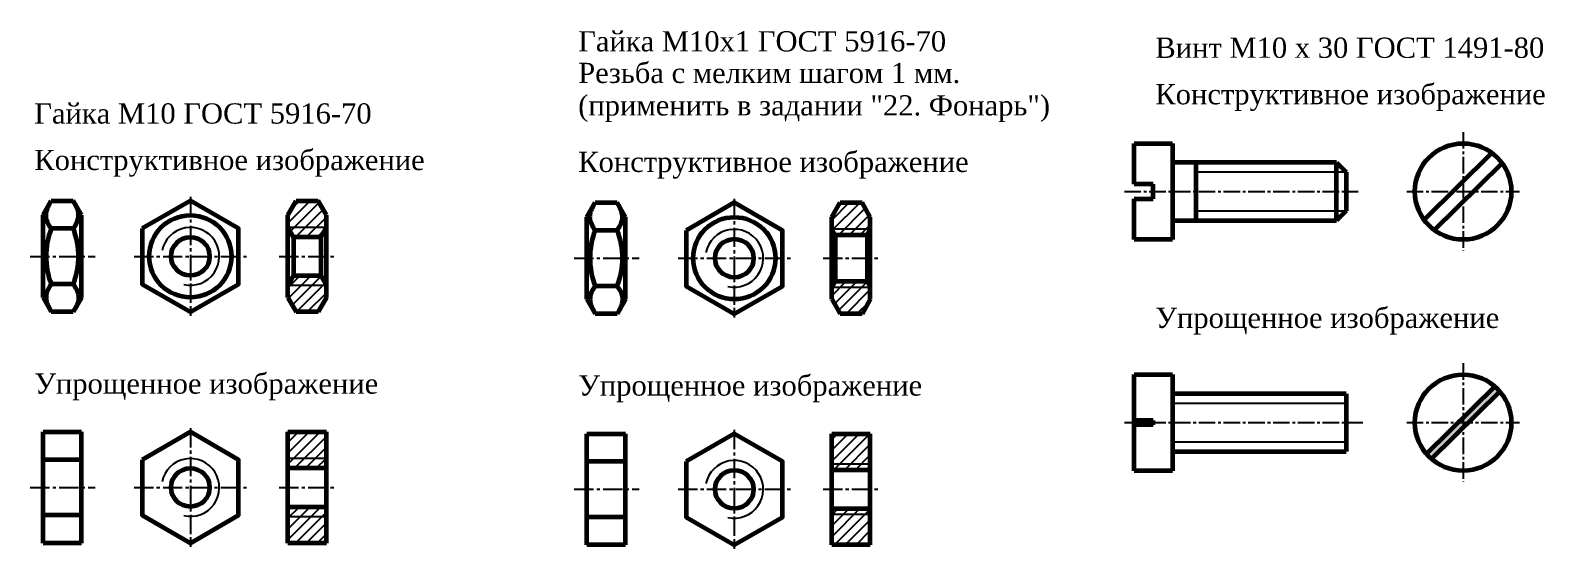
# Model space of a CAD drawing. Header units: millimetres. Extents: x 173 to 1894, y -5 to 450.
# Drawn here: x 1023 to 1284.9, y 360 to 449.7 of the extents above; entities that cross this region are included whole.
import ezdxf

# ---------------------------------------------------------------- set-up
doc = ezdxf.new("R2010")
doc.units = ezdxf.units.MM
doc.header["$LTSCALE"] = 0.5
doc.linetypes.add('CENTER2', pattern=[28.575, 19.05, -3.175, 3.175, -3.175])
doc.linetypes.add('осевая2', pattern=[28.575, 19.05, -3.175, 3.175, -3.175])
doc.styles.add('стиль1', font='times.ttf')

# ---------------------------------------------------------------- blocks, each defined once
blk = doc.blocks.new('136')
at = {"linetype": 'осевая2', "lineweight": -3, "ltscale": 0.35}
for p, q in [((0, 10.28), (0, -10.28)), ((-9.73, 0), (9.73, 0))]:
    blk.add_line(p, q, dxfattribs=at)
at = {"color": 7, "lineweight": 60}
blk.add_lwpolyline([(-8.33, 4.81), (-8.33, -4.81), (0, -9.62), (8.33, -4.81), (8.33, 4.81), (0, 9.62)], close=True, dxfattribs=at)
for radius in [7.11, 3.33]:
    blk.add_circle((0, 0), radius, dxfattribs=at)
at = {"color": 7, "lineweight": -3}
blk.add_arc((0, 0), 5, 256.9745, 168.5103, dxfattribs=at)
blk = doc.blocks.new('137')
at = {"lineweight": -3}
h = blk.add_hatch(dxfattribs=at)
h.set_pattern_fill('ANSI31', scale=0.416667, style=0)
h.set_pattern_definition([(45, (-396.0437, -171.6667), (-0.9354433, 0.9354433), [])])
h.paths.add_polyline_path([(0, 5), (0, 7.11), (-1.43, 9.62), (-5.24, 9.62), (-6.67, 7.11), (-6.67, 5)])
h.paths.add_polyline_path([(-0.95, 3.33), (0, 5), (-6.67, 5), (-5.72, 3.33)])
h.paths.add_polyline_path([(-6.67, -5), (0, -5), (-0.95, -3.33), (-6.67, -3.33)])
h.paths.add_polyline_path([(-1.43, -9.62), (0, -7.11), (0, -5), (-6.67, -5), (-6.67, -7.11), (-5.24, -9.62)])
at = {"color": 7, "lineweight": 60}
for p, q in [((-6.67, 7.11), (-5.24, 9.62)), ((-5.24, 9.62), (-1.43, 9.62)), ((0, 7.11), (-1.43, 9.62)), ((-6.67, 0), (-6.67, 7.11)), ((0, 0), (0, 7.11)), ((-5.72, 3.33), (-6.67, 5)), ((-0.95, 3.33), (-5.72, 3.33)), ((-5.72, 3.33), (-5.72, -3.33)), ((-0.95, 3.33), (0, 5)), ((-0.95, 3.33), (-0.95, -3.33)), ((-6.67, -7.11), (-6.67, 0)), ((0, -7.11), (0, 0)), ((-5.72, -3.33), (-6.67, -5)), ((-5.72, -3.33), (-0.95, -3.33)), ((-0.95, -3.33), (0, -5)), ((-6.67, -7.11), (-5.24, -9.62)), ((0, -7.11), (-1.43, -9.62)), ((-1.43, -9.62), (-5.24, -9.62))]:
    blk.add_line(p, q, dxfattribs=at)
at = {"color": 7, "lineweight": -3}
for p, q in [((0, 5), (-6.67, 5)), ((-6.67, -5), (0, -5))]:
    blk.add_line(p, q, dxfattribs=at)
at = {"color": 7}
blk.add_line((-5.72, 3.33), (-0.95, 3.33), dxfattribs=at)
at = {"linetype": 'осевая2', "lineweight": -3, "ltscale": 0.35}
blk.add_line((-8.17, 0), (1.77, 0), dxfattribs=at)
blk = doc.blocks.new('139')
at = {"linetype": 'осевая2', "lineweight": -3, "ltscale": 0.35}
for p, q in [((0, 10.28), (0, -10.28)), ((-9.73, 0), (9.73, 0))]:
    blk.add_line(p, q, dxfattribs=at)
at = {"color": 7, "lineweight": 60}
blk.add_lwpolyline([(-8.33, 4.81), (-8.33, -4.81), (0, -9.62), (8.33, -4.81), (8.33, 4.81), (0, 9.62)], close=True, dxfattribs=at)
blk.add_circle((0, 0), 3.33, dxfattribs=at)
at = {"color": 7, "lineweight": -3}
blk.add_arc((0, 0), 5, 256.9745, 168.5103, dxfattribs=at)
blk = doc.blocks.new('140')
at = {"lineweight": -3}
h = blk.add_hatch(dxfattribs=at)
h.set_pattern_fill('ANSI31', scale=0.416667, style=0)
h.set_pattern_definition([(45, (-42.348, -2e-14), (-0.935443, 0.935443), [])])
h.paths.add_polyline_path([(0, 9.62), (-6.67, 9.62), (-6.67, 5), (0, 5)])
h.paths.add_polyline_path([(0, 5), (-6.67, 5), (-6.67, 3.33), (0, 3.33)])
h.paths.add_polyline_path([(0, -3.33), (-6.67, -3.33), (-6.67, -5), (0, -5)])
h.paths.add_polyline_path([(0, -5), (-6.67, -5), (-6.67, -9.62), (0, -9.62)])
at = {"color": 7, "lineweight": 60}
for p, q in [((-6.67, 0), (-6.67, 9.62)), ((-6.67, 9.62), (0, 9.62)), ((0, 0), (0, 9.62)), ((0, 3.33), (-6.67, 3.33)), ((-6.67, -9.62), (-6.67, 0)), ((0, -9.62), (0, 0)), ((-6.67, -3.33), (0, -3.33)), ((0, -9.62), (-6.67, -9.62))]:
    blk.add_line(p, q, dxfattribs=at)
at = {"color": 7, "lineweight": -3}
for p, q in [((0, 5), (-6.67, 5)), ((-6.67, -5), (0, -5))]:
    blk.add_line(p, q, dxfattribs=at)
at = {"color": 7}
blk.add_line((-5.72, 3.33), (-0.95, 3.33), dxfattribs=at)
at = {"linetype": 'осевая2', "lineweight": -3, "ltscale": 0.35}
blk.add_line((-8.17, 0), (1.77, 0), dxfattribs=at)
blk = doc.blocks.new('138')
at = {"color": 7, "lineweight": 60}
for p, q in [((-6.67, 0), (-6.67, 9.62)), ((-6.67, 9.62), (0, 9.62)), ((0, 0), (0, 9.62)), ((0, 4.81), (-6.67, 4.81)), ((-6.67, -9.62), (-6.67, 0)), ((0, -9.62), (0, 0)), ((0, -4.81), (-6.67, -4.81)), ((0, -9.62), (-6.67, -9.62))]:
    blk.add_line(p, q, dxfattribs=at)
at = {"linetype": 'осевая2', "lineweight": -3, "ltscale": 0.35}
blk.add_line((-8.87, 0), (2.38, 0), dxfattribs=at)
blk = doc.blocks.new('142')
at = {"linetype": 'осевая2', "lineweight": -3, "ltscale": 0.35}
for p, q in [((0, 10.28), (0, -10.28)), ((-9.73, 0), (9.73, 0))]:
    blk.add_line(p, q, dxfattribs=at)
at = {"color": 7, "lineweight": 60}
blk.add_lwpolyline([(-8.33, 4.81), (-8.33, -4.81), (0, -9.62), (8.33, -4.81), (8.33, 4.81), (0, 9.62)], close=True, dxfattribs=at)
for radius in [7.11, 3.33]:
    blk.add_circle((0, 0), radius, dxfattribs=at)
at = {"color": 7, "lineweight": -3}
blk.add_arc((0, 0), 5, 256.9745, 168.5103, dxfattribs=at)
blk = doc.blocks.new('141')
at = {"color": 7, "lineweight": 60}
for p, q in [((-6.67, 7.11), (-5.24, 9.62)), ((-5.24, 9.62), (-1.43, 9.62)), ((0, 7.11), (-1.43, 9.62)), ((-6.67, 0), (-6.67, 7.11)), ((0, 0), (0, 7.11)), ((-1.43, 4.81), (-5.24, 4.81)), ((-6.67, -7.11), (-6.67, 0)), ((0, -7.11), (0, 0)), ((-1.43, -4.81), (-5.24, -4.81)), ((-6.67, -7.11), (-5.24, -9.62)), ((0, -7.11), (-1.43, -9.62)), ((-1.43, -9.62), (-5.24, -9.62))]:
    blk.add_line(p, q, dxfattribs=at)
at = {"linetype": 'осевая2', "lineweight": -3, "ltscale": 0.35}
blk.add_line((-8.87, 0), (2.38, 0), dxfattribs=at)
at = {"color": 7, "lineweight": 60}
for centre, start, end in [((7.09, 0), 158.6879, 201.3121), ((-13.76, 0), 338.6879, 21.3121)]:
    blk.add_arc(centre, 13.24, start, end, dxfattribs=at)
for points in [[(-5.24, 4.81), (-6.04, 6.34), (-6.14, 7.33), (-5.87, 8.35), (-5.53, 9.11)], [(-1.43, 4.81), (-0.63, 6.34), (-0.52, 7.33), (-0.79, 8.35), (-1.13, 9.11)], [(-5.24, -4.81), (-6.04, -6.34), (-6.14, -7.33), (-5.87, -8.35), (-5.53, -9.11)], [(-1.43, -4.81), (-0.63, -6.34), (-0.52, -7.33), (-0.79, -8.35), (-1.13, -9.11)]]:
    blk.add_spline(points, degree=3, dxfattribs=at)
blk = doc.blocks.new('145')
at = {"linetype": 'осевая2', "lineweight": -3, "ltscale": 0.35}
for p, q in [((0, 10.28), (0, -10.28)), ((-9.73, 0), (9.73, 0))]:
    blk.add_line(p, q, dxfattribs=at)
at = {"color": 7, "lineweight": 60}
blk.add_lwpolyline([(-8.33, 4.81), (-8.33, -4.81), (0, -9.62), (8.33, -4.81), (8.33, 4.81), (0, 9.62)], close=True, dxfattribs=at)
blk.add_circle((0, 0), 3.33, dxfattribs=at)
at = {"color": 7, "lineweight": -3}
blk.add_arc((0, 0), 5, 256.9745, 168.5103, dxfattribs=at)
blk = doc.blocks.new('144')
at = {"color": 7, "lineweight": 60}
for p, q in [((-6.67, 0), (-6.67, 9.62)), ((-6.67, 9.62), (0, 9.62)), ((0, 0), (0, 9.62)), ((0, 4.81), (-6.67, 4.81)), ((-6.67, -9.62), (-6.67, 0)), ((0, -9.62), (0, 0)), ((0, -4.81), (-6.67, -4.81)), ((0, -9.62), (-6.67, -9.62))]:
    blk.add_line(p, q, dxfattribs=at)
at = {"linetype": 'осевая2', "lineweight": -3, "ltscale": 0.35}
blk.add_line((-8.87, 0), (2.38, 0), dxfattribs=at)
blk = doc.blocks.new('143')
at = {"lineweight": -3}
h = blk.add_hatch(dxfattribs=at)
h.set_pattern_fill('ANSI31', scale=0.416667, style=0)
h.set_pattern_definition([(45, (-396.0437, -171.6667), (-0.9354433, 0.9354433), [])])
h.paths.add_polyline_path([(0, 5), (0, 7.11), (-1.43, 9.62), (-5.24, 9.62), (-6.67, 7.11), (-6.67, 5)])
h.paths.add_polyline_path([(-1.43, -9.62), (0, -7.11), (0, -5), (-6.67, -5), (-6.67, -7.11), (-5.24, -9.62)])
h.paths.add_polyline_path([(-0.57, -4), (-6.1, -4), (-6.1, -3.33), (-6.67, -3.33), (-6.67, -5), (0, -5)])
h.paths.add_polyline_path([(-6.1, 4), (-0.57, 4), (0, 5), (-6.67, 5)])
at = {"color": 7, "lineweight": 60}
for p, q in [((-6.67, 7.11), (-5.24, 9.62)), ((-5.24, 9.62), (-1.43, 9.62)), ((0, 7.11), (-1.43, 9.62)), ((-6.67, 0), (-6.67, 7.11)), ((0, 0), (0, 7.11)), ((-6.1, 4), (-6.67, 5)), ((-0.57, 4), (-6.1, 4)), ((-6.1, 4), (-6.1, -4)), ((-0.57, 4), (0, 5)), ((-0.57, 4), (-0.57, -4)), ((-6.67, -7.11), (-6.67, 0)), ((0, -7.11), (0, 0)), ((-6.1, -4), (-6.67, -5)), ((-6.1, -4), (-0.57, -4)), ((-0.57, -4), (0, -5)), ((-6.67, -7.11), (-5.24, -9.62)), ((0, -7.11), (-1.43, -9.62)), ((-1.43, -9.62), (-5.24, -9.62))]:
    blk.add_line(p, q, dxfattribs=at)
at = {"color": 7, "lineweight": -3}
for p, q in [((0, 5), (-6.67, 5)), ((-6.67, -5), (0, -5))]:
    blk.add_line(p, q, dxfattribs=at)
at = {"color": 5, "linetype": 'осевая2', "lineweight": -3, "ltscale": 0.35}
blk.add_line((-8.17, 0), (1.77, 0), dxfattribs=at)
blk = doc.blocks.new('146')
at = {"lineweight": -3}
h = blk.add_hatch(dxfattribs=at)
h.set_pattern_fill('ANSI31', scale=0.416667, style=0)
h.set_pattern_definition([(45, (-42.348, -3e-13), (-0.935443, 0.935443), [])])
h.paths.add_polyline_path([(0, 9.62), (-6.67, 9.62), (-6.67, 5), (0, 5)])
h.paths.add_polyline_path([(0, 5), (-6.67, 5), (-6.67, 3.33), (0, 3.33)])
h.paths.add_polyline_path([(0, -3.33), (-6.67, -3.33), (-6.67, -5), (0, -5)])
h.paths.add_polyline_path([(0, -5), (-6.67, -5), (-6.67, -9.62), (0, -9.62)])
at = {"color": 7, "lineweight": 60}
for p, q in [((-6.67, 0), (-6.67, 9.62)), ((-6.67, 9.62), (0, 9.62)), ((0, 0), (0, 9.62)), ((0, 3.33), (-6.67, 3.33)), ((-6.67, -9.62), (-6.67, 0)), ((0, -9.62), (0, 0)), ((-6.67, -3.33), (0, -3.33)), ((0, -9.62), (-6.67, -9.62))]:
    blk.add_line(p, q, dxfattribs=at)
at = {"color": 7, "lineweight": -3}
for p, q in [((0, 4.33), (-6.67, 4.33)), ((0, -4.33), (-6.67, -4.33))]:
    blk.add_line(p, q, dxfattribs=at)
at = {"color": 7}
blk.add_line((-5.72, 3.33), (-0.95, 3.33), dxfattribs=at)
at = {"linetype": 'осевая2', "lineweight": -3, "ltscale": 0.35}
blk.add_line((-8.17, 0), (1.77, 0), dxfattribs=at)
blk = doc.blocks.new('135')
at = {"color": 7, "lineweight": 60}
for p, q in [((-6.67, 7.11), (-5.24, 9.62)), ((-5.24, 9.62), (-1.43, 9.62)), ((0, 7.11), (-1.43, 9.62)), ((-6.67, 0), (-6.67, 7.11)), ((0, 0), (0, 7.11)), ((-1.43, 4.81), (-5.24, 4.81)), ((-6.67, -7.11), (-6.67, 0)), ((0, -7.11), (0, 0)), ((-1.43, -4.81), (-5.24, -4.81)), ((-6.67, -7.11), (-5.24, -9.62)), ((0, -7.11), (-1.43, -9.62)), ((-1.43, -9.62), (-5.24, -9.62))]:
    blk.add_line(p, q, dxfattribs=at)
at = {"linetype": 'осевая2', "lineweight": -3, "ltscale": 0.35}
blk.add_line((-8.87, 0), (2.38, 0), dxfattribs=at)
at = {"color": 7, "lineweight": 60}
for centre, start, end in [((7.09, 0), 158.6879, 201.3121), ((-13.76, 0), 338.6879, 21.3121)]:
    blk.add_arc(centre, 13.24, start, end, dxfattribs=at)
for points in [[(-5.24, 4.81), (-6.04, 6.34), (-6.14, 7.33), (-5.87, 8.35), (-5.53, 9.11)], [(-1.43, 4.81), (-0.63, 6.34), (-0.52, 7.33), (-0.79, 8.35), (-1.13, 9.11)], [(-5.24, -4.81), (-6.04, -6.34), (-6.14, -7.33), (-5.87, -8.35), (-5.53, -9.11)], [(-1.43, -4.81), (-0.63, -6.34), (-0.52, -7.33), (-0.79, -8.35), (-1.13, -9.11)]]:
    blk.add_spline(points, degree=3, dxfattribs=at)

msp = doc.modelspace()

# ---------------------------------------------------------------- hatches: boundary and pattern name
h = msp.add_hatch(color=256)
h.paths.add_polyline_path([(1277.16, 387.23, 0.036649), (1276.31, 388.09), (1270.82, 382.68), (1270.82, 381.82), (1271.69, 381.82)])
h.paths.add_polyline_path([(1270.82, 381.82), (1269.95, 381.82), (1264.47, 376.42, 0.036649), (1265.33, 375.55), (1270.82, 380.97)])
h.paths.add_polyline_path([(1270.82, 382.68), (1269.95, 381.82), (1270.82, 381.82)])
h.paths.add_polyline_path([(1271.69, 381.82), (1270.82, 381.82), (1270.82, 380.97)])
h = msp.add_hatch(color=256)
h.paths.add_polyline_path([(1217.24, 382.22), (1213.91, 382.22), (1213.91, 381.82), (1217.24, 381.82)])
h.paths.add_polyline_path([(1217.24, 381.82), (1213.91, 381.82), (1213.91, 381.42), (1217.24, 381.42)])

# ---------------------------------------------------------------- linework, layer by layer
at = {"lineweight": 60}
for p, q in [((1213.91, 423.07), (1213.91, 430.16)), ((1213.91, 430.16), (1220.57, 430.16)), ((1220.57, 430.16), (1220.57, 413.49)), ((1264.07, 416.93), (1275.81, 428.5)), ((1248.91, 426.82), (1220.57, 426.82)), ((1220.57, 426.82), (1220.57, 416.82)), ((1224.57, 426.82), (1224.57, 416.82)), ((1248.91, 416.82), (1248.91, 426.82)), ((1248.91, 426.82), (1250.57, 425.16)), ((1250.57, 425.16), (1250.57, 418.49)), ((1265.83, 415.15), (1277.56, 426.72)), ((1217.24, 423.07), (1213.91, 423.07)), ((1217.24, 420.57), (1217.24, 423.07)), ((1213.91, 413.49), (1213.91, 420.57)), ((1213.91, 420.57), (1217.24, 420.57)), ((1220.57, 416.82), (1248.91, 416.82)), ((1250.57, 418.49), (1248.91, 416.82)), ((1220.57, 413.49), (1213.91, 413.49)), ((1213.91, 381.82), (1213.91, 390.16)), ((1213.91, 390.16), (1220.57, 390.16)), ((1220.57, 390.16), (1220.57, 373.49)), ((1264.47, 376.42), (1276.31, 388.09)), ((1250.57, 386.82), (1220.57, 386.82)), ((1220.57, 386.82), (1220.57, 376.82)), ((1250.57, 386.82), (1250.57, 376.82)), ((1265.33, 375.55), (1277.16, 387.23)), ((1217.24, 382.22), (1213.91, 382.22)), ((1213.91, 373.49), (1213.91, 381.82)), ((1217.24, 381.42), (1213.91, 381.42)), ((1217.24, 381.42), (1217.24, 382.22)), ((1220.57, 376.82), (1250.57, 376.82)), ((1220.57, 373.49), (1213.91, 373.49))]:
    msp.add_line(p, q, dxfattribs=at)
at = {"linetype": 'CENTER2', "lineweight": -3, "ltscale": 0.3}
for p, q in [((1270.82, 432.1), (1270.82, 411.55)), ((1212.24, 421.82), (1252.69, 421.82)), ((1261.08, 421.82), (1280.55, 421.82)), ((1270.82, 392.1), (1270.82, 371.55)), ((1212.24, 381.82), (1253.45, 381.82)), ((1261.08, 381.82), (1280.55, 381.82))]:
    msp.add_line(p, q, dxfattribs=at)
at = {"lineweight": -3}
for p, q in [((1250.57, 425.16), (1224.57, 425.16)), ((1224.57, 418.49), (1250.57, 418.49)), ((1250.57, 385.16), (1220.57, 385.16)), ((1220.57, 378.49), (1250.57, 378.49))]:
    msp.add_line(p, q, dxfattribs=at)
at = {"lineweight": 60}
for centre in [(1270.82, 421.82), (1270.82, 381.82)]:
    msp.add_circle(centre, 8.33, dxfattribs=at)

# ---------------------------------------------------------------- block references
for name, p in [('135', (1031.87, 410.6)), ('136', (1050.69, 410.6)), ('137', (1074.22, 410.6)), ('141', (1125.95, 410.28)), ('142', (1144.77, 410.28)), ('143', (1168.29, 410.28)), ('138', (1031.87, 370.6)), ('139', (1050.69, 370.6)), ('140', (1074.22, 370.6)), ('144', (1125.95, 370.28)), ('145', (1144.77, 370.28)), ('146', (1168.29, 370.28))]:
    msp.add_blockref(name, p)

# ---------------------------------------------------------------- texts
at = {"style": 'стиль1'}
for s, p in [('Гайка М10х1 ГОСТ 5916-70', (1117.77, 446.07)), ('Винт М10 х 30 ГОСТ 1491-80', (1217.59, 444.96)), ('Резьба с мелким шагом 1 мм. ', (1117.77, 440.6)), ('Конструктивное изображение', (1217.59, 436.91)), ('(применить в задании "22. Фонарь")', (1117.77, 434.98)), ('Гайка М10 ГОСТ 5916-70', (1023.69, 433.58)), ('Конструктивное изображение', (1023.69, 425.53)), ('Конструктивное изображение', (1117.77, 425.2)), ('Упрощенное изображение', (1217.59, 398.21)), ('Упрощенное изображение', (1023.69, 386.83)), ('Упрощенное изображение', (1117.77, 386.5))]:
    msp.add_text(s, height=3.5, dxfattribs=at).set_placement(p)

doc.saveas('drawing.dxf')
